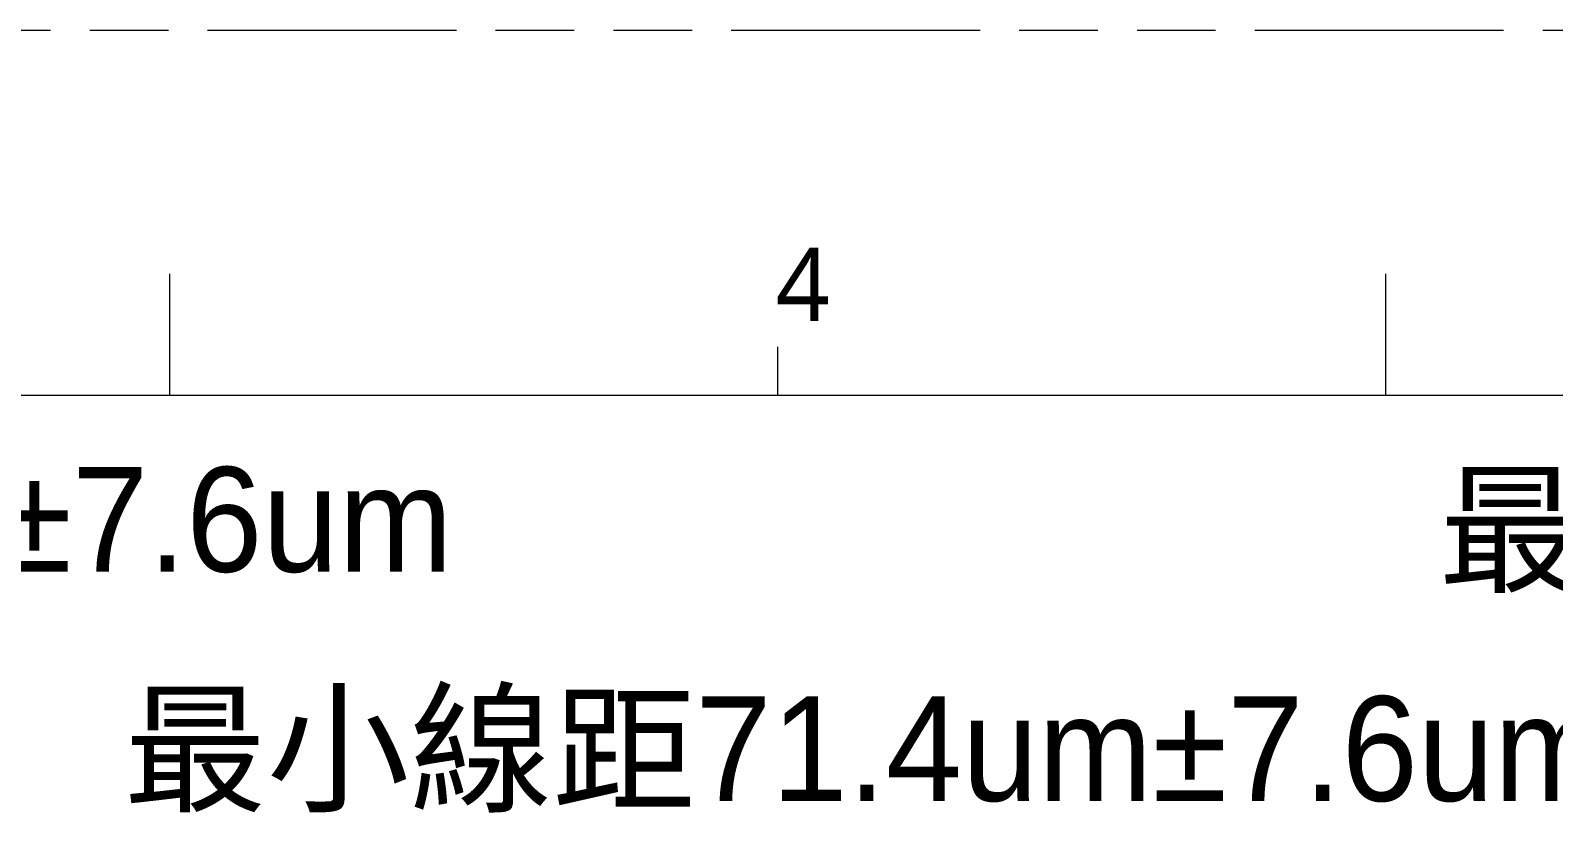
# Model space of a CAD drawing. Extents: x 1548 to 1929, y -174 to 95.
# Drawn here: x 1692.3 to 1750.5, y 65.1 to 94.9 of the extents above; entities that cross this region are included whole.
import ezdxf

# ---------------------------------------------------------------- set-up
doc = ezdxf.new("R2010")
doc.units = 0
doc.linetypes.add('PHANTOM', pattern=[29.5, 9.5, -1.5, 3, -1.5, 3, -1.5, 9.5])
doc.layers.get('0').update_dxf_attribs({"lineweight": 5})
doc.layers.add('0PAPERF', color=2, linetype='PHANTOM', lineweight=5, plot=False)
doc.layers.add('DIM', color=3, linetype='Continuous', lineweight=5)
doc.layers.add('備註', color=1, linetype='Continuous', lineweight=5)
doc.styles.get("Standard").update_dxf_attribs({"font": 'txt.shx'})

msp = doc.modelspace()

# ---------------------------------------------------------------- linework, layer by layer
for p, q in [((1697.632, 80.994), (1697.632, 85.639)), ((1916.87, 80.994), (1558.286, 80.994))]:
    msp.add_line(p, q)
at = {"color": 0}
for p, q in [((1744.081, 80.994), (1744.081, 85.639)), ((1720.857, 80.994), (1720.857, 82.852))]:
    msp.add_line(p, q, dxfattribs=at)
at = {"layer": '0PAPERF'}
msp.add_line((1928.578, 94.935), (1547.602, 94.935), dxfattribs=at)

# ---------------------------------------------------------------- texts
at = {"layer": 'DIM', "color": 0, "insert": (1720.774, 86.627), "char_height": 2.78692, "width": 1.69676, "attachment_point": 1}
msp.add_mtext('{\\fMicrosoft JhengHei|b0|i0|c136|p0;4}', dxfattribs=at)
at = {"layer": '備註', "color": 1, "linetype": 'Continuous', "char_height": 4, "attachment_point": 1}
for s, insert, width in [('{\\fPMingLiU|b0|i0|c136|p18;最小線寬76.2%%P7.6um}', (1659.015, 78.266), 111.26621), ('{\\fPMingLiU|b0|i0|c136|p18;最小線寬45%%P7.6um}', (1746.102, 77.891), 111.26621), ('{\\fPMingLiU|b0|i0|c136|p18;最小線距71.4um%%P7.6um}', (1695.88, 69.515), 89.51287)]:
    msp.add_mtext(s, dxfattribs=dict(at, insert=insert, width=width))

doc.saveas('drawing.dxf')
